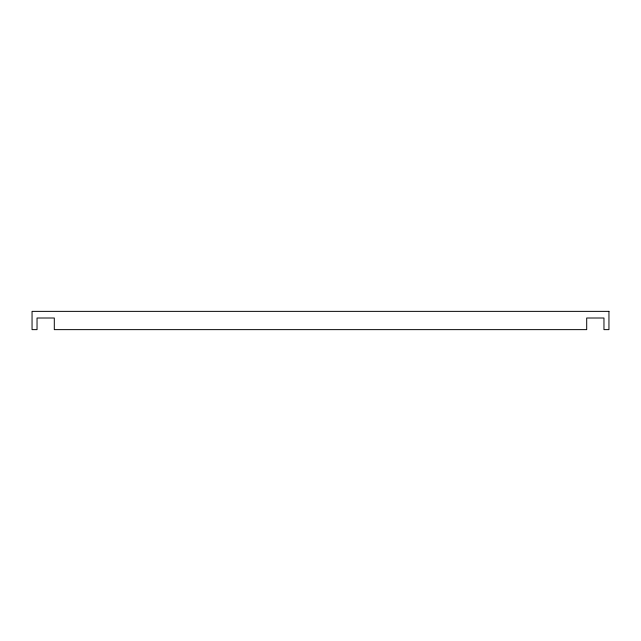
<?xml version="1.0" encoding="UTF-8"?>
<svg xmlns="http://www.w3.org/2000/svg" width="641" height="641" viewBox="0 0 641 641"><rect width="100%" height="100%" fill="white"/><g stroke="black" fill="none" stroke-linecap="round" stroke-linejoin="round"><path stroke-width="0.96" d="M608.95 311.366L32.05 311.366L32.05 329.634L37.034 329.634L37.034 318.008L54.301 318.008L54.301 329.634L586.699 329.634L586.699 318.008L603.966 318.008L603.966 329.634L608.95 329.634L608.95 311.366"/></g></svg>
